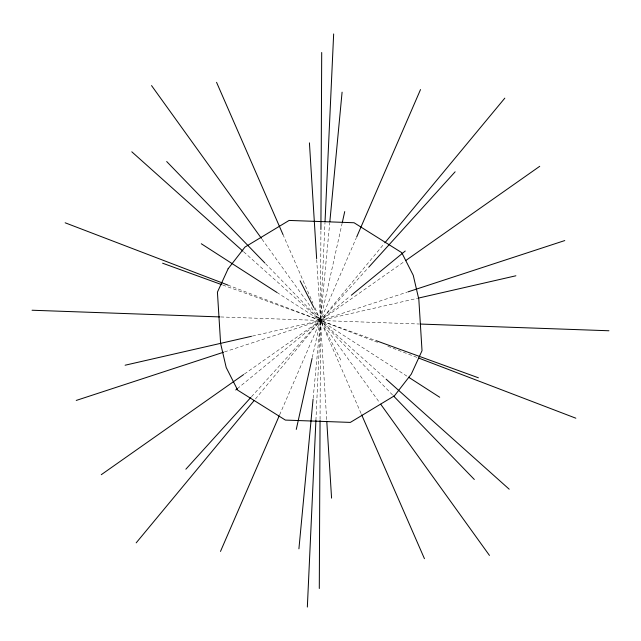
<?xml version="1.0" encoding="UTF-8"?>
<svg xmlns="http://www.w3.org/2000/svg" width="641" height="641" viewBox="0 0 641 641"><rect width="100%" height="100%" fill="white"/><g stroke="black" fill="none" stroke-linecap="round" stroke-linejoin="round"><path stroke-width="0.48" stroke-dasharray="3.21 2.4" d="M320.059 419.502L320.909 229.502M315.917 420.344L324.995 222.651M313.153 398.269L329.738 222.788M312.279 357.454L342.134 223.252M279.62 414.887L356.22 238.027M255.447 398.974L384.28 243.564M251.512 396.699L368.054 267.97M237.282 388.718L349.778 296.495M244.421 374.007L404.751 261.24M224.502 351.909L406.995 292.2M252.45 336.076L417.708 298.249M220.688 316.95L419.31 324.017M222.764 285.037L375.009 340.275M227.9 285.069L377.557 342.334M387.845 346.268L397.196 349.85M398.133 350.202L417.772 357.718M276.848 292.4L407.804 376.708M243.676 251.817L385.393 378.51M265.518 263.675L392.885 395.305M262.033 239.213L379.552 402.604M313.705 307.271L340.884 360.178M282.921 234.382L312.904 303.097M314.899 307.672L361.276 413.942M316.702 259.621L326.726 420.296"/><path stroke-width="0.96" d="M319.298 588.502L320.051 420.496M320.909 229.502L321.702 52.498M307.343 607.051L315.917 420.344M325.035 221.658L333.657 33.949M298.914 548.824L313.056 399.271M329.835 221.794L342.086 92.176M296.27 429.414L312.063 358.423M342.35 222.283L344.73 211.586M220.48 551.436L279.22 415.809M356.62 237.106L420.52 89.564M136.18 542.855L254.173 400.513M384.912 242.795L504.82 98.145M185.866 469.204L250.839 397.444M368.727 267.233L455.134 171.796M235.744 389.984L237.282 388.718M351.324 295.237L405.256 251.016M101.27 474.693L243.604 374.584M405.577 260.663L539.73 166.307M76.231 400.433L223.557 352.221M407.94 291.887L564.769 240.567M125.107 365.218L251.48 336.293M418.685 298.033L515.893 275.782M32.05 310.236L219.695 316.91M420.312 324.05L608.95 330.764M162.614 263.211L221.826 284.692M375.947 340.619L478.386 377.789M65.158 222.796L227.9 285.069M418.709 358.079L575.842 418.204M201.298 243.756L276.848 292.4M408.646 377.245L439.702 397.244M131.798 151.797L242.931 251.152M386.138 379.184L509.202 489.203M166.684 161.532L264.821 262.954M393.582 396.026L474.316 479.468M151.54 85.582L261.448 238.396M380.714 404.231L489.46 555.418M300.116 280.822L313.705 307.271M216.554 82.312L282.921 234.382M361.676 414.863L424.446 558.688M309.427 142.863L316.638 258.627M326.782 421.289L331.573 498.137M228.132 268.739L217.419 292.144L220.624 343.52L226.201 367.509L237.707 390.177L285.389 420.087L350.339 422.403L394.495 395.753L411.322 374.096L422.026 350.691L418.829 299.315L413.253 275.326L401.747 252.658L354.064 222.748L289.115 220.432L244.958 247.081L228.132 268.739"/></g></svg>
